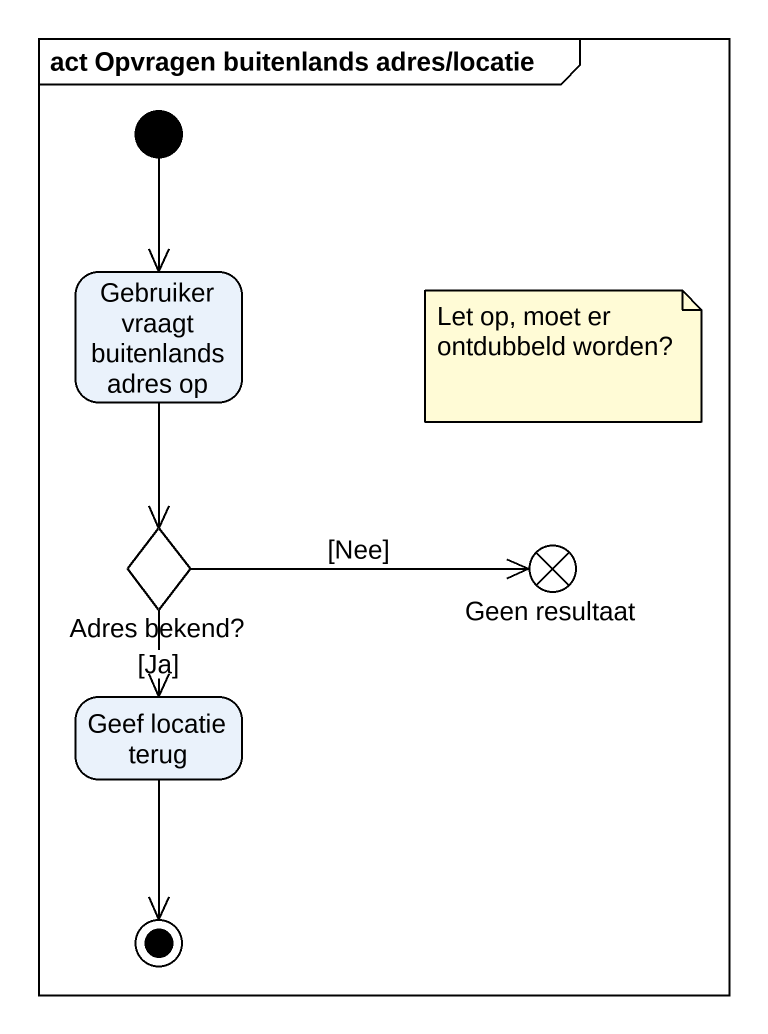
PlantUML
@startuml
mainframe act Opvragen buitenlands adres/locatie
hide empty description
state "Gebruiker vraagt buitenlands adres op" as Gebruiker_vraagt
state "Adres bekend?" as Adres_bekend <<choice>>
state "Geen resultaat" as Geen_resultaat <<end>>
state "Geef locatie terug" as Geef_locatie_terug
[*] --> Gebruiker_vraagt
Gebruiker_vraagt --> Adres_bekend
Adres_bekend -right-> Geen_resultaat : [Nee]
Adres_bekend --> Geef_locatie_terug : [Ja]
Geef_locatie_terug --> [*]
note as N1
  Let op, moet er ontdubbeld worden?
end note
@enduml
